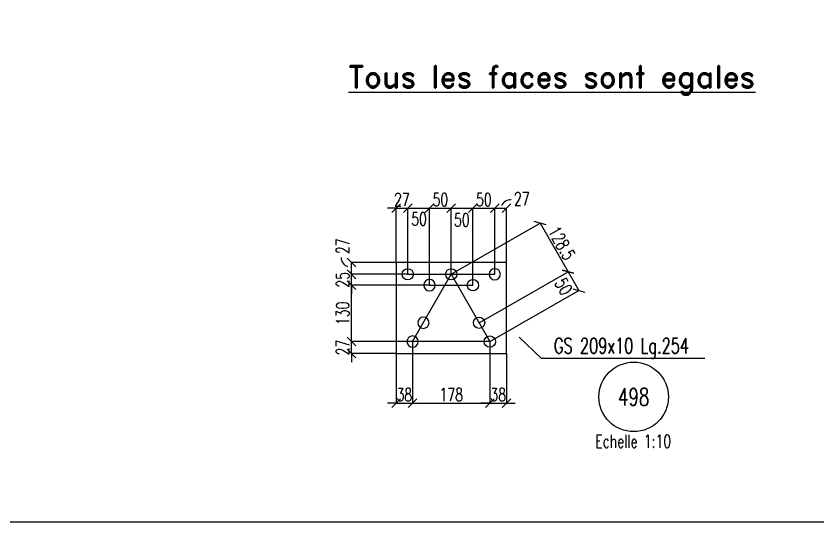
# Model space of a CAD drawing. Extents: x 142141 to 158361, y -163675 to -152195.
# Drawn here: x 146201 to 149891, y -163675 to -161347 of the extents above; entities that cross this region are included whole.
import ezdxf
from ezdxf.enums import TextEntityAlignment as Align

# ---------------------------------------------------------------- set-up
doc = ezdxf.new("R2010")
doc.units = 0
doc.header["$LTSCALE"] = 200
doc.header["$MEASUREMENT"] = 0
doc.layers.get('0').update_dxf_attribs({"linetype": 'CONTINUOUS'})
doc.layers.get('DEFPOINTS').update_dxf_attribs({"linetype": 'CONTINUOUS'})
for name, color, linetype in [('BOLLINI_1', 7, 'CONTINUOUS'), ('FORI', 2, 'CONTINUOUS'), ('LINEE_PIASTRE', 2, 'CONTINUOUS'), ('LS', 7, 'CONTINUOUS'), ('PIASTRE', 5, 'CONTINUOUS')]:
    doc.layers.add(name, color=color, linetype=linetype)
doc.styles.add('QUOTE', font='ROMANS8.SHX', dxfattribs={"width": 0.7})
doc.styles.add('RD', font='ROMAND8.SHX', dxfattribs={"width": 0.7})
doc.styles.add('RQL', font='ROMANS8.SHX', dxfattribs={"width": 0.7})
doc.styles.add('RS', font='ROMANS8.shx', dxfattribs={"width": 0.7})
doc.styles.get("Standard").update_dxf_attribs({"font": 'ROMANS8.SHX', "width": 0.7})
doc.dimstyles.new('TRATTO', dxfattribs={"dimscale": 0, "dimtxt": 60, "dimasz": 40, "dimexe": 0, "dimexo": 0, "dimgap": 10, "dimtad": 1, "dimrnd": 0.5, "dimdsep": 46, "dimtxsty": 'RS', "dimblk1": 'OBLIQUE', "dimblk2": 'OBLIQUE', "dimsah": 1, "dimcen": 0.09, "dimclrd": 2, "dimclre": 2, "dimclrt": 7, "dimadec": 0, "dimazin": 0, "dimtfac": 1, "dimtix": 1, "dimtmove": 2, "dimatfit": 3, "dimfxl": 1, "dimtolj": 1, "dimtzin": 0, "dimarcsym": 0})

# ---------------------------------------------------------------- blocks, each defined once
blk = doc.blocks.new('MRKR_98')
blk.add_point((0, 0))
at = {"color": 7, "style": 'QUOTE', "width": 0.5, "flags": 1}
for tag, p in [('TI', (3.7, 6.8)), ('NFORI', (3.7, 5.3)), ('AUX2', (3.7, 4.9)), ('FAM', (3.7, 4.5)), ('AUX1', (3.7, 4.2)), ('COMMESSA', (3.7, 3.8)), ('SPESSORE', (3.7, 2.5)), ('SV', (3.7, 1.8)), ('QUA', (3.7, 1.1)), ('DI_S', (3.7, 6.4)), ('D_S', (3.7, 6)), ('E_S', (3.7, 5.7)), ('MD', (3.7, 3.5)), ('MP', (3.7, 3.2)), ('LARGHEZZA', (3.7, 2.8)), ('NP', (3.7, 2.1)), ('PESO', (3.7, 1.4)), ('LUN', (3.7, 0.8)), ('PROF', (3.7, 0.4)), ('POS', (3.7, 0.1))]:
    blk.add_attdef(tag, p, '', height=0.2, dxfattribs=at)
at = {"color": 7, "flags": 1}
for tag, p in [('LAV1', (5.3, 6.9)), ('LAV2', (5.3, 6.5)), ('LAV3', (5.3, 6.2)), ('LAV4', (5.3, 5.9)), ('LAV5', (5.3, 5.5)), ('LAV6', (5.3, 5.2)), ('LAV7', (5.3, 4.9)), ('LAV8', (5.3, 4.5)), ('LAV9', (5.3, 4.2)), ('LAV10', (5.3, 3.9))]:
    blk.add_attdef(tag, p, '', height=0.2, dxfattribs=at)
blk = doc.blocks.new('16')
blk.add_circle((0, 0), 1)
blk = doc.blocks.new('_OBLIQUE')
at = {"color": 0, "linetype": 'ByBlock'}
blk.add_line((-0.5, -0.5), (0.5, 0.5), dxfattribs=at)
blk = doc.blocks.new('*D155')
at = {"layer": 'DEFPOINTS', "color": 0, "transparency": 16777216}
for p in [(148003.4, -162231.5), (147949.4, -162481.5), (148003.4, -162535.7)]:
    blk.add_point(p, dxfattribs=at)
at = {"layer": 'LS', "color": 2, "lineweight": -2, "transparency": 16777216}
for p, q in [((147949.4, -162231.5), (147909.4, -162231.5)), ((147949.4, -162481.5), (147949.4, -162231.5)), ((147949.4, -162231.5), (148003.4, -162231.5)), ((148003.4, -162535.7), (148003.4, -162231.5)), ((148003.4, -162231.5), (148043.4, -162231.5))]:
    blk.add_line(p, q, dxfattribs=at)
at = {"layer": 'LS', "color": 2, "lineweight": -2, "transparency": 16777216, "xscale": 40, "yscale": 40, "zscale": 40}
blk.add_blockref('_OBLIQUE', (147949.4, -162231.5), dxfattribs=at)
at = {"layer": 'LS', "color": 2, "lineweight": -2, "transparency": 16777216, "xscale": 40, "yscale": 40, "zscale": 40, "rotation": 180}
blk.add_blockref('_OBLIQUE', (148003.4, -162231.5), dxfattribs=at)
at = {"layer": 'LS', "color": 7, "transparency": 16777216, "insert": (147976.4, -162191.5), "char_height": 60, "attachment_point": 5, "style": 'RS'}
blk.add_mtext('\\A1;27', dxfattribs=at)
blk = doc.blocks.new('*D156')
at = {"layer": 'DEFPOINTS', "color": 0, "transparency": 16777216}
for p in [(148103.4, -162231.5), (148003.4, -162535.7), (148103.4, -162585.7)]:
    blk.add_point(p, dxfattribs=at)
at = {"layer": 'LS', "color": 2, "lineweight": -2, "transparency": 16777216}
for p, q in [((148003.4, -162535.7), (148003.4, -162231.5)), ((148003.4, -162231.5), (148103.4, -162231.5)), ((148103.4, -162585.7), (148103.4, -162231.5))]:
    blk.add_line(p, q, dxfattribs=at)
at = {"layer": 'LS', "color": 2, "lineweight": -2, "transparency": 16777216, "xscale": 40, "yscale": 40, "zscale": 40, "rotation": 180}
blk.add_blockref('_OBLIQUE', (148003.4, -162231.5), dxfattribs=at)
at = {"layer": 'LS', "color": 2, "lineweight": -2, "transparency": 16777216, "xscale": 40, "yscale": 40, "zscale": 40}
blk.add_blockref('_OBLIQUE', (148103.4, -162231.5), dxfattribs=at)
at = {"layer": 'LS', "color": 7, "transparency": 16777216, "insert": (148055.2, -162281.1), "char_height": 60, "attachment_point": 5, "style": 'RS'}
blk.add_mtext('\\A1;50', dxfattribs=at)
blk = doc.blocks.new('*D157')
at = {"layer": 'DEFPOINTS', "color": 0, "transparency": 16777216}
for p in [(148203.4, -162231.5), (148203.4, -162535.7), (148103.4, -162585.7)]:
    blk.add_point(p, dxfattribs=at)
at = {"layer": 'LS', "color": 2, "lineweight": -2, "transparency": 16777216}
for p, q in [((148103.4, -162585.7), (148103.4, -162231.5)), ((148103.4, -162231.5), (148203.4, -162231.5)), ((148203.4, -162535.7), (148203.4, -162231.5))]:
    blk.add_line(p, q, dxfattribs=at)
at = {"layer": 'LS', "color": 2, "lineweight": -2, "transparency": 16777216, "xscale": 40, "yscale": 40, "zscale": 40, "rotation": 180}
blk.add_blockref('_OBLIQUE', (148103.4, -162231.5), dxfattribs=at)
at = {"layer": 'LS', "color": 2, "lineweight": -2, "transparency": 16777216, "xscale": 40, "yscale": 40, "zscale": 40}
blk.add_blockref('_OBLIQUE', (148203.4, -162231.5), dxfattribs=at)
at = {"layer": 'LS', "color": 7, "transparency": 16777216, "insert": (148153.4, -162191.5), "char_height": 60, "attachment_point": 5, "style": 'RS'}
blk.add_mtext('\\A1;50', dxfattribs=at)
blk = doc.blocks.new('*D158')
at = {"layer": 'DEFPOINTS', "color": 0, "transparency": 16777216}
for p in [(148303.4, -162231.5), (148203.4, -162535.7), (148303.4, -162585.7)]:
    blk.add_point(p, dxfattribs=at)
at = {"layer": 'LS', "color": 2, "lineweight": -2, "transparency": 16777216}
for p, q in [((148203.4, -162535.7), (148203.4, -162231.5)), ((148203.4, -162231.5), (148303.4, -162231.5)), ((148303.4, -162585.7), (148303.4, -162231.5))]:
    blk.add_line(p, q, dxfattribs=at)
at = {"layer": 'LS', "color": 2, "lineweight": -2, "transparency": 16777216, "xscale": 40, "yscale": 40, "zscale": 40, "rotation": 180}
blk.add_blockref('_OBLIQUE', (148203.4, -162231.5), dxfattribs=at)
at = {"layer": 'LS', "color": 2, "lineweight": -2, "transparency": 16777216, "xscale": 40, "yscale": 40, "zscale": 40}
blk.add_blockref('_OBLIQUE', (148303.4, -162231.5), dxfattribs=at)
at = {"layer": 'LS', "color": 7, "transparency": 16777216, "insert": (148251.9, -162285), "char_height": 60, "attachment_point": 5, "style": 'RS'}
blk.add_mtext('\\A1;50', dxfattribs=at)
blk = doc.blocks.new('*D159')
at = {"layer": 'DEFPOINTS', "color": 0, "transparency": 16777216}
for p in [(148403.4, -162231.5), (148403.4, -162535.7), (148303.4, -162585.7)]:
    blk.add_point(p, dxfattribs=at)
at = {"layer": 'LS', "color": 2, "lineweight": -2, "transparency": 16777216}
for p, q in [((148303.4, -162585.7), (148303.4, -162231.5)), ((148303.4, -162231.5), (148403.4, -162231.5)), ((148403.4, -162535.7), (148403.4, -162231.5))]:
    blk.add_line(p, q, dxfattribs=at)
at = {"layer": 'LS', "color": 2, "lineweight": -2, "transparency": 16777216, "xscale": 40, "yscale": 40, "zscale": 40, "rotation": 180}
blk.add_blockref('_OBLIQUE', (148303.4, -162231.5), dxfattribs=at)
at = {"layer": 'LS', "color": 2, "lineweight": -2, "transparency": 16777216, "xscale": 40, "yscale": 40, "zscale": 40}
blk.add_blockref('_OBLIQUE', (148403.4, -162231.5), dxfattribs=at)
at = {"layer": 'LS', "color": 7, "transparency": 16777216, "insert": (148353.4, -162191.5), "char_height": 60, "attachment_point": 5, "style": 'RS'}
blk.add_mtext('\\A1;50', dxfattribs=at)
blk = doc.blocks.new('*D160')
at = {"layer": 'DEFPOINTS', "color": 0, "transparency": 16777216}
for p in [(148457.4, -162231.5), (148457.4, -162481.5), (148403.4, -162535.7)]:
    blk.add_point(p, dxfattribs=at)
at = {"layer": 'LS', "color": 2, "lineweight": -2, "transparency": 16777216}
for p, q in [((148403.4, -162535.7), (148403.4, -162231.5)), ((148403.4, -162231.5), (148457.4, -162231.5)), ((148457.4, -162481.5), (148457.4, -162231.5))]:
    blk.add_line(p, q, dxfattribs=at)
at = {"layer": 'LS', "color": 2, "lineweight": -2, "transparency": 16777216, "xscale": 40, "yscale": 40, "zscale": 40, "rotation": 180}
blk.add_blockref('_OBLIQUE', (148403.4, -162231.5), dxfattribs=at)
at = {"layer": 'LS', "color": 2, "lineweight": -2, "transparency": 16777216, "xscale": 40, "yscale": 40, "zscale": 40}
blk.add_blockref('_OBLIQUE', (148457.4, -162231.5), dxfattribs=at)
at = {"layer": 'LS', "color": 7, "transparency": 16777216, "insert": (148527.9, -162188.2), "char_height": 60, "attachment_point": 5, "style": 'RS'}
blk.add_mtext('\\A1;27', dxfattribs=at)
blk = doc.blocks.new('*D161')
at = {"layer": 'DEFPOINTS', "color": 0, "transparency": 16777216}
for p in [(148740.9, -162523.5), (148203.4, -162535.7), (148331.3, -162758.6)]:
    blk.add_point(p, dxfattribs=at)
at = {"layer": 'LS', "color": 2, "lineweight": -2, "transparency": 16777216}
for p, q in [((148203.4, -162535.7), (148613, -162300.6)), ((148613, -162300.6), (148740.9, -162523.5)), ((148331.3, -162758.6), (148740.9, -162523.5))]:
    blk.add_line(p, q, dxfattribs=at)
at = {"layer": 'LS', "color": 2, "lineweight": -2, "transparency": 16777216, "xscale": 40, "yscale": 40, "zscale": 40}
for p, rotation in [((148613, -162300.6), 119.85109587), ((148740.9, -162523.5), 299.85109587)]:
    blk.add_blockref('_OBLIQUE', p, dxfattribs=dict(at, rotation=rotation))
at = {"layer": 'LS', "color": 7, "transparency": 16777216, "insert": (148711.7, -162392.2), "char_height": 60, "attachment_point": 5, "rotation": 299.8511, "style": 'RS'}
blk.add_mtext('\\A1;128.5', dxfattribs=at)
blk = doc.blocks.new('*D162')
at = {"layer": 'DEFPOINTS', "color": 0, "transparency": 16777216}
for p in [(148790.7, -162610.3), (148331.3, -162758.6), (148381.1, -162845.3)]:
    blk.add_point(p, dxfattribs=at)
at = {"layer": 'LS', "color": 2, "lineweight": -2, "transparency": 16777216}
for p, q in [((148331.3, -162758.6), (148740.9, -162523.5)), ((148740.9, -162523.5), (148790.7, -162610.3)), ((148381.1, -162845.3), (148790.7, -162610.3))]:
    blk.add_line(p, q, dxfattribs=at)
at = {"layer": 'LS', "color": 2, "lineweight": -2, "transparency": 16777216, "xscale": 40, "yscale": 40, "zscale": 40}
for p, rotation in [((148740.9, -162523.5), 119.85109587), ((148790.7, -162610.3), 299.85109587)]:
    blk.add_blockref('_OBLIQUE', p, dxfattribs=dict(at, rotation=rotation))
at = {"layer": 'LS', "color": 7, "transparency": 16777216, "insert": (148720.6, -162591.6), "char_height": 60, "attachment_point": 5, "rotation": 299.8511, "style": 'RS'}
blk.add_mtext('\\A1;50', dxfattribs=at)
blk = doc.blocks.new('*D163')
at = {"layer": 'DEFPOINTS', "color": 0, "transparency": 16777216}
for p in [(148025.7, -162845.3), (147949.4, -162899.5), (148025.7, -163129.2)]:
    blk.add_point(p, dxfattribs=at)
at = {"layer": 'LS', "color": 2, "lineweight": -2, "transparency": 16777216}
for p, q in [((148025.7, -162845.3), (148025.7, -163129.2)), ((147949.4, -162899.5), (147949.4, -163129.2)), ((147949.4, -163129.2), (147909.4, -163129.2)), ((147949.4, -163129.2), (148025.7, -163129.2)), ((148025.7, -163129.2), (148065.7, -163129.2))]:
    blk.add_line(p, q, dxfattribs=at)
at = {"layer": 'LS', "color": 2, "lineweight": -2, "transparency": 16777216, "xscale": 40, "yscale": 40, "zscale": 40}
blk.add_blockref('_OBLIQUE', (147949.4, -163129.2), dxfattribs=at)
at = {"layer": 'LS', "color": 2, "lineweight": -2, "transparency": 16777216, "xscale": 40, "yscale": 40, "zscale": 40, "rotation": 180}
blk.add_blockref('_OBLIQUE', (148025.7, -163129.2), dxfattribs=at)
at = {"layer": 'LS', "color": 7, "transparency": 16777216, "insert": (147987.6, -163089.2), "char_height": 60, "attachment_point": 5, "style": 'RS'}
blk.add_mtext('\\A1;38', dxfattribs=at)
blk = doc.blocks.new('*D164')
at = {"layer": 'DEFPOINTS', "color": 0, "transparency": 16777216}
for p in [(148025.7, -162845.3), (148381.1, -162845.3), (148381.1, -163129.2)]:
    blk.add_point(p, dxfattribs=at)
at = {"layer": 'LS', "color": 2, "lineweight": -2, "transparency": 16777216}
for p, q in [((148025.7, -162845.3), (148025.7, -163129.2)), ((148381.1, -162845.3), (148381.1, -163129.2)), ((148025.7, -163129.2), (148381.1, -163129.2))]:
    blk.add_line(p, q, dxfattribs=at)
at = {"layer": 'LS', "color": 2, "lineweight": -2, "transparency": 16777216, "xscale": 40, "yscale": 40, "zscale": 40, "rotation": 180}
blk.add_blockref('_OBLIQUE', (148025.7, -163129.2), dxfattribs=at)
at = {"layer": 'LS', "color": 2, "lineweight": -2, "transparency": 16777216, "xscale": 40, "yscale": 40, "zscale": 40}
blk.add_blockref('_OBLIQUE', (148381.1, -163129.2), dxfattribs=at)
at = {"layer": 'LS', "color": 7, "transparency": 16777216, "insert": (148203.4, -163089.2), "char_height": 60, "attachment_point": 5, "style": 'RS'}
blk.add_mtext('\\A1;178', dxfattribs=at)
blk = doc.blocks.new('*D165')
at = {"layer": 'DEFPOINTS', "color": 0, "transparency": 16777216}
for p in [(148381.1, -162845.3), (148457.4, -162899.5), (148457.4, -163129.2)]:
    blk.add_point(p, dxfattribs=at)
at = {"layer": 'LS', "color": 2, "lineweight": -2, "transparency": 16777216}
for p, q in [((148381.1, -162845.3), (148381.1, -163129.2)), ((148457.4, -162899.5), (148457.4, -163129.2)), ((148381.1, -163129.2), (148341.1, -163129.2)), ((148381.1, -163129.2), (148457.4, -163129.2)), ((148457.4, -163129.2), (148497.4, -163129.2))]:
    blk.add_line(p, q, dxfattribs=at)
at = {"layer": 'LS', "color": 2, "lineweight": -2, "transparency": 16777216, "xscale": 40, "yscale": 40, "zscale": 40}
blk.add_blockref('_OBLIQUE', (148381.1, -163129.2), dxfattribs=at)
at = {"layer": 'LS', "color": 2, "lineweight": -2, "transparency": 16777216, "xscale": 40, "yscale": 40, "zscale": 40, "rotation": 180}
blk.add_blockref('_OBLIQUE', (148457.4, -163129.2), dxfattribs=at)
at = {"layer": 'LS', "color": 7, "transparency": 16777216, "insert": (148419.3, -163089.2), "char_height": 60, "attachment_point": 5, "style": 'RS'}
blk.add_mtext('\\A1;38', dxfattribs=at)
blk = doc.blocks.new('*D166')
at = {"layer": 'DEFPOINTS', "color": 0, "transparency": 16777216}
for p in [(147743.7, -162845.3), (148381.1, -162845.3), (147949.4, -162899.5)]:
    blk.add_point(p, dxfattribs=at)
at = {"layer": 'LS', "color": 2, "lineweight": -2, "transparency": 16777216}
for p, q in [((147743.7, -162845.3), (147743.7, -162805.3)), ((148381.1, -162845.3), (147743.7, -162845.3)), ((147743.7, -162899.5), (147743.7, -162845.3)), ((147949.4, -162899.5), (147743.7, -162899.5)), ((147743.7, -162899.5), (147743.7, -162939.5))]:
    blk.add_line(p, q, dxfattribs=at)
at = {"layer": 'LS', "color": 2, "lineweight": -2, "transparency": 16777216, "xscale": 40, "yscale": 40, "zscale": 40}
for p, rotation in [((147743.7, -162845.3), 270), ((147743.7, -162899.5), 90)]:
    blk.add_blockref('_OBLIQUE', p, dxfattribs=dict(at, rotation=rotation))
at = {"layer": 'LS', "color": 7, "transparency": 16777216, "insert": (147703.7, -162872.4), "char_height": 60, "attachment_point": 5, "rotation": 90, "style": 'RS'}
blk.add_mtext('\\A1;27', dxfattribs=at)
blk = doc.blocks.new('*D167')
at = {"layer": 'DEFPOINTS', "color": 0, "transparency": 16777216}
for p in [(147743.7, -162585.7), (148103.4, -162585.7), (148025.7, -162845.3)]:
    blk.add_point(p, dxfattribs=at)
at = {"layer": 'LS', "color": 2, "lineweight": -2, "transparency": 16777216}
for p, q in [((148103.4, -162585.7), (147743.7, -162585.7)), ((147743.7, -162845.3), (147743.7, -162585.7)), ((148025.7, -162845.3), (147743.7, -162845.3))]:
    blk.add_line(p, q, dxfattribs=at)
at = {"layer": 'LS', "color": 2, "lineweight": -2, "transparency": 16777216, "xscale": 40, "yscale": 40, "zscale": 40}
for p, rotation in [((147743.7, -162585.7), 90), ((147743.7, -162845.3), 270)]:
    blk.add_blockref('_OBLIQUE', p, dxfattribs=dict(at, rotation=rotation))
at = {"layer": 'LS', "color": 7, "transparency": 16777216, "insert": (147703.7, -162715.5), "char_height": 60, "attachment_point": 5, "rotation": 90, "style": 'RS'}
blk.add_mtext('\\A1;130', dxfattribs=at)
blk = doc.blocks.new('*D168')
at = {"layer": 'DEFPOINTS', "color": 0, "transparency": 16777216}
for p in [(147743.7, -162535.7), (148003.4, -162535.7), (148103.4, -162585.7)]:
    blk.add_point(p, dxfattribs=at)
at = {"layer": 'LS', "color": 2, "lineweight": -2, "transparency": 16777216}
for p, q in [((147743.7, -162535.7), (147743.7, -162495.7)), ((148003.4, -162535.7), (147743.7, -162535.7)), ((147743.7, -162585.7), (147743.7, -162535.7)), ((148103.4, -162585.7), (147743.7, -162585.7)), ((147743.7, -162585.7), (147743.7, -162625.7))]:
    blk.add_line(p, q, dxfattribs=at)
at = {"layer": 'LS', "color": 2, "lineweight": -2, "transparency": 16777216, "xscale": 40, "yscale": 40, "zscale": 40}
for p, rotation in [((147743.7, -162535.7), 270), ((147743.7, -162585.7), 90)]:
    blk.add_blockref('_OBLIQUE', p, dxfattribs=dict(at, rotation=rotation))
at = {"layer": 'LS', "color": 7, "transparency": 16777216, "insert": (147703.7, -162560.7), "char_height": 60, "attachment_point": 5, "rotation": 90, "style": 'RS'}
blk.add_mtext('\\A1;25', dxfattribs=at)
blk = doc.blocks.new('*D169')
at = {"layer": 'DEFPOINTS', "color": 0, "transparency": 16777216}
for p in [(147743.7, -162481.5), (147949.4, -162481.5), (148003.4, -162535.7)]:
    blk.add_point(p, dxfattribs=at)
at = {"layer": 'LS', "color": 2, "lineweight": -2, "transparency": 16777216}
for p, q in [((147949.4, -162481.5), (147743.7, -162481.5)), ((147743.7, -162535.7), (147743.7, -162481.5)), ((148003.4, -162535.7), (147743.7, -162535.7))]:
    blk.add_line(p, q, dxfattribs=at)
at = {"layer": 'LS', "color": 2, "lineweight": -2, "transparency": 16777216, "xscale": 40, "yscale": 40, "zscale": 40}
for p, rotation in [((147743.7, -162481.5), 90), ((147743.7, -162535.7), 270)]:
    blk.add_blockref('_OBLIQUE', p, dxfattribs=dict(at, rotation=rotation))
at = {"layer": 'LS', "color": 7, "transparency": 16777216, "insert": (147704.2, -162406.4), "char_height": 60, "attachment_point": 5, "rotation": 90, "style": 'RS'}
blk.add_mtext('\\A1;27', dxfattribs=at)
blk = doc.blocks.new('xxx')
blk.add_circle((0, 0), 8)
at = {"color": 3, "style": 'RQL', "width": 0.7}
blk.add_attdef('POS', text='', height=4, dxfattribs=at).set_placement((0, 0), align=Align.MIDDLE)
at = {"style": 'RQL', "width": 0.7, "flags": 1}
for tag, p in [('POS1', (-0.39, -5.42)), ('TIPO', (-0.39, -8.66))]:
    blk.add_attdef(tag, p, '', height=2, dxfattribs=at)

msp = doc.modelspace()

# ---------------------------------------------------------------- linework, layer by layer
at = {"layer": 'LINEE_PIASTRE'}
for p, q in [((148457.421, -162481.513), (147949.421, -162481.513)), ((147949.421, -162481.513), (147949.421, -162899.513)), ((148457.421, -162899.513), (148457.421, -162481.513)), ((147949.421, -162899.513), (148457.421, -162899.513))]:
    msp.add_line(p, q, dxfattribs=at)
at = {"layer": 'LS', "color": 2}
for p, q in [((148003.421, -162535.705), (148403.421, -162535.705)), ((148025.735, -162845.322), (148203.421, -162535.705)), ((148203.421, -162535.705), (148381.107, -162845.322)), ((148103.421, -162585.705), (148303.421, -162585.705))]:
    msp.add_line(p, q, dxfattribs=at)
at = {"layer": 'LS', "color": 6}
for p, q in [((148618.38, -162923.685), (148516.232, -162825.538)), ((149370.738, -162923.685), (148618.38, -162923.685))]:
    msp.add_line(p, q, dxfattribs=at)
at = {"layer": 'LS', "color": 8}
msp.add_lwpolyline([(142140.931, -152195.489), (142140.931, -163675.489), (154860.931, -163675.489), (154860.931, -162075.489), (158360.931, -162075.489), (158360.931, -152195.489), (142140.931, -152195.489)], close=True, dxfattribs=at)
at = {"layer": 'LS', "color": 6}
for centre, radius, start, end in [((148476.199, -162237.224), 44.862, 85.441719, 157.702793), ((147740.131, -162457.684), 43.683, 180.382023, 251.579272)]:
    msp.add_arc(centre, radius, start, end, dxfattribs=at)

# ---------------------------------------------------------------- block references
at = {"layer": 'BOLLINI_1', "xscale": 20, "yscale": 20, "zscale": 20}
msp.add_blockref('xxx', (149042.968, -163099.825), dxfattribs=at).add_auto_attribs({'POS': '498'})
at = {"layer": 'FORI', "yscale": 26, "zscale": 26}
for p, xscale in [((148003.421, -162535.705), 26), ((148203.421, -162535.705), 26), ((148403.421, -162535.705), -26), ((148103.421, -162585.705), -26), ((148303.421, -162585.705), 26), ((148075.51, -162758.589), -26), ((148331.332, -162758.589), 26), ((148025.735, -162845.322), -26), ((148381.107, -162845.322), 26)]:
    msp.add_blockref('16', p, dxfattribs=dict(at, xscale=xscale))
at = {"layer": 'PIASTRE'}
ref = msp.add_blockref('MRKR_98', (147949.421, -162899.513), dxfattribs=dict(at, xscale=2, yscale=2, zscale=2))
ref.add_attrib('PROF', 'GS 209x10 Lg.254', (148676.045, -162899.513), dxfattribs={"layer": '0', "color": 2, "height": 70, "style": 'QUOTE', "width": 0.7})

# ---------------------------------------------------------------- texts
at = {"layer": 'LS', "color": 3, "style": 'RD'}
msp.add_text('%%UTous les faces sont egales', height=100, dxfattribs=at).set_placement((148666.376, -161643.38), align=Align.MIDDLE)
at = {"layer": 'LS', "color": 7, "style": 'RS', "width": 0.7}
msp.add_text('Echelle 1:10', height=60, dxfattribs=at).set_placement((148866.301, -163334.157))

# ---------------------------------------------------------------- dimensions: what is measured, and where the dimension line sits
at = {"layer": 'LS', "color": 6}
for base, p1, p2, text, picture, middle in [((148003.421, -162231.465), (147949.421, -162481.513), (148003.421, -162535.705), '27', '*D155', (147976.421, -162191.465)), ((148203.421, -162231.465), (148103.421, -162585.705), (148203.421, -162535.705), '50', '*D157', (148153.421, -162191.465)), ((148403.421, -162231.465), (148303.421, -162585.705), (148403.421, -162535.705), '50', '*D159', (148353.421, -162191.465)), ((148025.735, -163129.168), (147949.421, -162899.513), (148025.735, -162845.322), '38', '*D163', (147987.578, -163089.168)), ((148381.107, -163129.168), (148025.735, -162845.322), (148381.107, -162845.322), '178', '*D164', (148203.421, -163089.168)), ((148457.421, -163129.168), (148381.107, -162845.322), (148457.421, -162899.513), '38', '*D165', (148419.264, -163089.168))]:
    dim = msp.add_linear_dim(base=base, p1=p1, p2=p2, text=text, dimstyle='TRATTO', override={"dimscale": 1}, dxfattribs=at)
    dim.commit()
    dim.dimension.update_dxf_attribs({"geometry": picture, "text_midpoint": middle})
for base, p1, p2, text, picture, middle in [((148457.421, -162231.465), (148403.421, -162535.705), (148457.421, -162481.513), '27', '*D160', (148527.902, -162188.183)), ((148103.421, -162231.465), (148003.421, -162535.705), (148103.421, -162585.705), '50', '*D156', (148055.244, -162281.08)), ((148303.421, -162231.465), (148203.421, -162535.705), (148303.421, -162585.705), '50', '*D158', (148251.939, -162284.992))]:
    dim = msp.add_linear_dim(base=base, p1=p1, p2=p2, text=text, dimstyle='TRATTO', override={"dimscale": 1}, dxfattribs=at)
    dim.commit()
    dim.dimension.update_dxf_attribs({"geometry": picture, "text_midpoint": middle, "dimtype": 160})
for base, p1, p2, angle, text, picture, middle in [((148740.914, -162523.534), (148203.421, -162535.705), (148331.332, -162758.589), 299.851096, '128.5', '*D161', (148711.651, -162392.182)), ((147743.663, -162535.705), (148103.421, -162585.705), (148003.421, -162535.705), 90, '25', '*D168', (147703.663, -162560.705)), ((147743.663, -162585.705), (148025.735, -162845.322), (148103.421, -162585.705), 90, '130', '*D167', (147703.663, -162715.513)), ((147743.663, -162845.322), (147949.421, -162899.513), (148381.107, -162845.322), 90, '27', '*D166', (147703.663, -162872.417))]:
    dim = msp.add_linear_dim(base=base, p1=p1, p2=p2, angle=angle, text=text, dimstyle='TRATTO', override={"dimscale": 1}, dxfattribs=at)
    dim.commit()
    dim.dimension.update_dxf_attribs({"geometry": picture, "text_midpoint": middle})
for base, p1, p2, angle, text, picture, middle in [((147743.663, -162481.513), (148003.421, -162535.705), (147949.421, -162481.513), 90, '27', '*D169', (147704.186, -162406.351)), ((148790.688, -162610.267), (148331.332, -162758.589), (148381.107, -162845.322), 299.851096, '50', '*D162', (148720.629, -162591.585))]:
    dim = msp.add_linear_dim(base=base, p1=p1, p2=p2, angle=angle, text=text, dimstyle='TRATTO', override={"dimscale": 1}, dxfattribs=at)
    dim.commit()
    dim.dimension.update_dxf_attribs({"geometry": picture, "text_midpoint": middle, "dimtype": 160})

doc.saveas('drawing.dxf')
